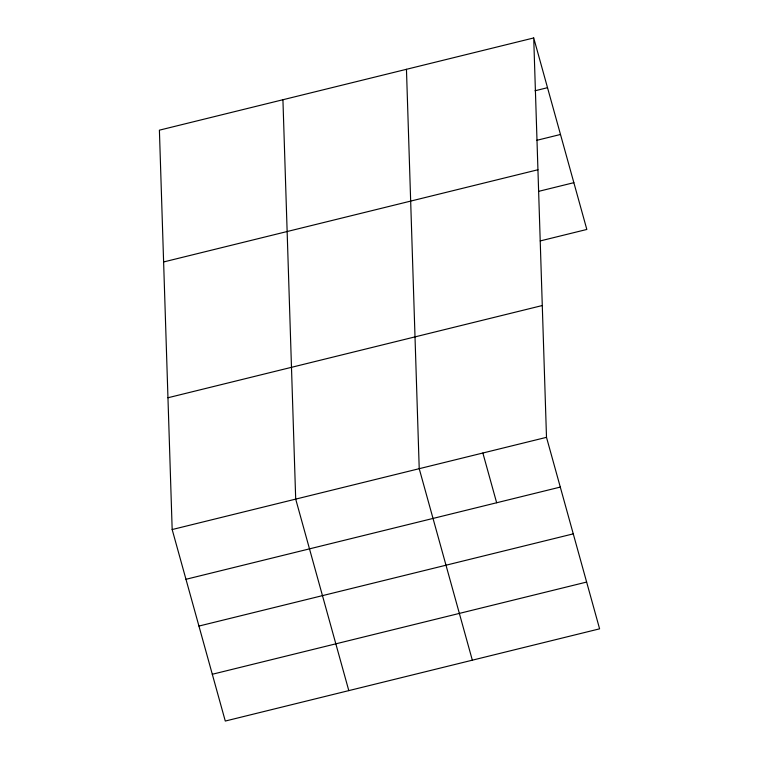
<?xml version="1.0" encoding="UTF-8"?>
<svg xmlns="http://www.w3.org/2000/svg" width="759" height="759" viewBox="0 0 759 759"><rect width="100%" height="100%" fill="white"/><g stroke="black" fill="none" stroke-linecap="round" stroke-linejoin="round"><path stroke-width="1.14" d="M533.719 37.95L159.399 130.168L172.17 529.545L225.281 721.05L599.601 628.831L546.499 437.336L533.719 37.95L586.83 229.455L540.237 240.926M535.019 90.776L547.514 87.693M536.632 140.358L560.493 134.476M163.612 261.959L537.941 169.75M538.634 191.353L573.861 182.672M167.957 397.754L542.277 305.535M172.17 529.545L546.499 437.336M185.964 579.297L560.294 487.079M198.934 626.071L573.263 533.862M212.302 674.267L586.631 582.058M482.857 453.009L496.652 502.762M472.335 660.188L419.224 468.683L406.454 69.306M348.808 690.624L295.697 499.118L282.927 99.733"/></g></svg>
